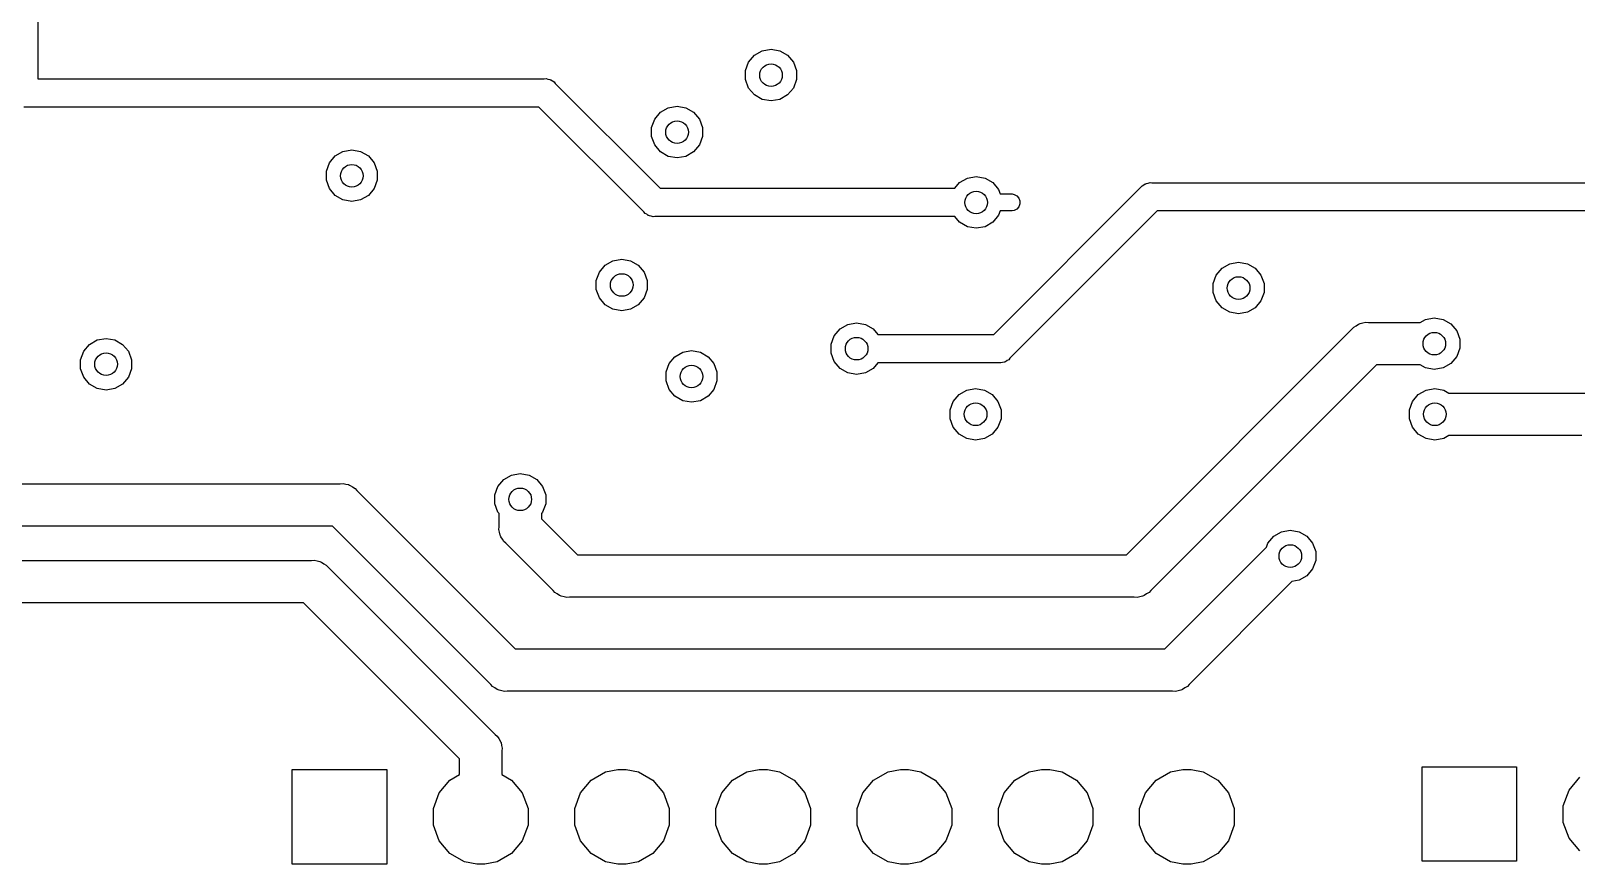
# Model space of a CAD drawing. Extents: x 91.8 to 190.2, y -113.9 to -59.9.
# Drawn here: x 113.33 to 141.12, y -111.94 to -96.96 of the extents above; entities that cross this region are included whole.
import ezdxf

# ---------------------------------------------------------------- set-up
doc = ezdxf.new("R2010")
doc.units = 0
doc.header["$MEASUREMENT"] = 0
doc.layers.add('BLACK', color=7, linetype='CONTINUOUS')

msp = doc.modelspace()

# ---------------------------------------------------------------- linework, layer by layer
at = {"layer": 'BLACK', "linetype": 'CONTINUOUS'}
for p, q in [((113.454, -84.9102), (113.454, -97.816)), ((126.183, -97.6694), (126.238, -97.5179)), ((126.238, -97.5179), (126.342, -97.3944)), ((126.342, -97.3944), (126.481, -97.3137)), ((126.481, -97.3137), (126.64, -97.2857)), ((126.64, -97.2857), (126.799, -97.3137)), ((126.799, -97.3137), (126.938, -97.3944)), ((126.938, -97.3944), (127.042, -97.5179)), ((127.042, -97.5179), (127.097, -97.6694)), ((113.454, -97.816), (122.56, -97.816)), ((122.56, -97.816), (122.594, -97.8131)), ((122.594, -97.8131), (122.626, -97.8218)), ((122.626, -97.8218), (122.66, -97.8276)), ((126.183, -97.8306), (126.183, -97.6694)), ((127.097, -97.6694), (127.097, -97.8306)), ((122.66, -97.8276), (122.669, -97.8333)), ((122.669, -97.8333), (122.68, -97.8362)), ((122.68, -97.8362), (122.708, -97.8556)), ((122.708, -97.8556), (122.737, -97.8724)), ((122.737, -97.8724), (122.759, -97.8982)), ((122.759, -97.8982), (124.647, -99.786)), ((126.238, -97.9821), (126.183, -97.8306)), ((126.342, -98.1056), (126.238, -97.9821)), ((127.042, -97.9821), (126.938, -98.1056)), ((127.097, -97.8306), (127.042, -97.9821)), ((122.466, -98.324), (113.203, -98.324)), ((124.354, -100.212), (122.466, -98.324)), ((124.652, -98.4194), (124.791, -98.3387)), ((124.791, -98.3387), (124.95, -98.3107)), ((124.95, -98.3107), (125.109, -98.3387)), ((125.109, -98.3387), (125.248, -98.4194)), ((126.481, -98.1863), (126.342, -98.1056)), ((126.64, -98.2143), (126.481, -98.1863)), ((126.799, -98.1863), (126.64, -98.2143)), ((126.938, -98.1056), (126.799, -98.1863)), ((124.493, -98.6944), (124.548, -98.5429)), ((124.548, -98.5429), (124.652, -98.4194)), ((125.248, -98.4194), (125.352, -98.5429)), ((125.352, -98.5429), (125.407, -98.6944)), ((124.493, -98.8556), (124.493, -98.6944)), ((124.548, -99.0071), (124.493, -98.8556)), ((125.407, -98.8556), (125.352, -99.0071)), ((125.407, -98.6944), (125.407, -98.8556)), ((118.698, -99.3279), (118.802, -99.2044)), ((118.802, -99.2044), (118.941, -99.1237)), ((118.941, -99.1237), (119.1, -99.0957)), ((119.1, -99.0957), (119.259, -99.1237)), ((119.259, -99.1237), (119.398, -99.2044)), ((119.398, -99.2044), (119.502, -99.3279)), ((124.652, -99.1306), (124.548, -99.0071)), ((124.791, -99.2113), (124.652, -99.1306)), ((124.95, -99.2393), (124.791, -99.2113)), ((125.109, -99.2113), (124.95, -99.2393)), ((125.248, -99.1306), (125.109, -99.2113)), ((125.352, -99.0071), (125.248, -99.1306)), ((118.643, -99.4794), (118.698, -99.3279)), ((118.643, -99.6406), (118.643, -99.4794)), ((119.502, -99.3279), (119.557, -99.4794)), ((119.557, -99.4794), (119.557, -99.6406)), ((118.698, -99.7921), (118.643, -99.6406)), ((119.557, -99.6406), (119.502, -99.7921)), ((129.946, -99.786), (130.032, -99.6844)), ((130.032, -99.6844), (130.171, -99.6037)), ((130.171, -99.6037), (130.33, -99.5757)), ((130.33, -99.5757), (130.489, -99.6037)), ((130.489, -99.6037), (130.628, -99.6844)), ((130.628, -99.6844), (130.732, -99.8079)), ((130.645, -102.416), (133.293, -99.7682)), ((133.293, -99.7682), (133.314, -99.7424)), ((133.314, -99.7424), (133.343, -99.7256)), ((133.343, -99.7256), (133.371, -99.7062)), ((133.371, -99.7062), (133.382, -99.7033)), ((133.382, -99.7033), (133.392, -99.6976)), ((133.392, -99.6976), (133.425, -99.6918)), ((133.425, -99.6918), (133.458, -99.6831)), ((133.458, -99.6831), (133.491, -99.686)), ((133.491, -99.686), (144.579, -99.686)), ((118.802, -99.9156), (118.698, -99.7921)), ((118.941, -99.9963), (118.802, -99.9156)), ((119.1, -100.024), (118.941, -99.9963)), ((119.259, -99.9963), (119.1, -100.024)), ((119.398, -99.9156), (119.259, -99.9963)), ((119.502, -99.7921), (119.398, -99.9156)), ((124.647, -99.786), (129.946, -99.786)), ((130.732, -99.8079), (130.761, -99.8876)), ((130.761, -99.8876), (130.976, -99.8876)), ((130.976, -99.8876), (131.016, -99.8946)), ((131.016, -99.8946), (131.063, -99.9215)), ((131.063, -99.9215), (131.097, -99.9626)), ((131.097, -99.9626), (131.115, -100.013)), ((131.115, -100.013), (131.115, -100.067)), ((124.376, -100.238), (124.354, -100.212)), ((124.405, -100.254), (124.376, -100.238)), ((124.432, -100.274), (124.405, -100.254)), ((124.443, -100.277), (124.432, -100.274)), ((124.453, -100.282), (124.443, -100.277)), ((124.486, -100.288), (124.453, -100.282)), ((124.519, -100.297), (124.486, -100.288)), ((124.553, -100.294), (124.519, -100.297)), ((129.946, -100.294), (124.553, -100.294)), ((130.032, -100.396), (129.946, -100.294)), ((130.732, -100.272), (130.628, -100.396)), ((130.761, -100.192), (130.732, -100.272)), ((130.976, -100.192), (130.761, -100.192)), ((133.585, -100.194), (130.937, -102.842)), ((131.016, -100.185), (130.976, -100.192)), ((131.063, -100.159), (131.016, -100.185)), ((131.097, -100.117), (131.063, -100.159)), ((131.115, -100.067), (131.097, -100.117)), ((144.485, -100.194), (133.585, -100.194)), ((130.171, -100.476), (130.032, -100.396)), ((130.33, -100.504), (130.171, -100.476)), ((130.489, -100.476), (130.33, -100.504)), ((130.628, -100.396), (130.489, -100.476)), ((123.657, -101.169), (123.796, -101.089)), ((123.796, -101.089), (123.955, -101.061)), ((123.955, -101.061), (124.114, -101.089)), ((124.114, -101.089), (124.253, -101.169)), ((134.752, -101.224), (134.891, -101.144)), ((134.891, -101.144), (135.05, -101.116)), ((135.05, -101.116), (135.209, -101.144)), ((135.209, -101.144), (135.348, -101.224)), ((123.498, -101.444), (123.553, -101.293)), ((123.553, -101.293), (123.657, -101.169)), ((124.253, -101.169), (124.357, -101.293)), ((124.357, -101.293), (124.412, -101.444)), ((134.593, -101.499), (134.648, -101.348)), ((134.648, -101.348), (134.752, -101.224)), ((135.348, -101.224), (135.452, -101.348)), ((135.452, -101.348), (135.507, -101.499)), ((123.498, -101.606), (123.498, -101.444)), ((123.553, -101.757), (123.498, -101.606)), ((124.412, -101.606), (124.357, -101.757)), ((124.412, -101.444), (124.412, -101.606)), ((134.593, -101.661), (134.593, -101.499)), ((134.648, -101.812), (134.593, -101.661)), ((135.507, -101.661), (135.452, -101.812)), ((135.507, -101.499), (135.507, -101.661)), ((123.657, -101.881), (123.553, -101.757)), ((123.796, -101.961), (123.657, -101.881)), ((123.955, -101.989), (123.796, -101.961)), ((124.114, -101.961), (123.955, -101.989)), ((124.253, -101.881), (124.114, -101.961)), ((124.357, -101.757), (124.253, -101.881)), ((134.752, -101.936), (134.648, -101.812)), ((134.891, -102.016), (134.752, -101.936)), ((135.348, -101.936), (135.209, -102.016)), ((135.452, -101.812), (135.348, -101.936)), ((127.882, -102.314), (128.021, -102.234)), ((128.021, -102.234), (128.18, -102.206)), ((128.18, -102.206), (128.339, -102.234)), ((128.339, -102.234), (128.478, -102.314)), ((135.05, -102.044), (134.891, -102.016)), ((135.209, -102.016), (135.05, -102.044)), ((137.121, -102.284), (137.165, -102.258)), ((137.165, -102.258), (137.206, -102.229)), ((137.206, -102.229), (137.223, -102.225)), ((137.223, -102.225), (137.238, -102.216)), ((137.238, -102.216), (137.287, -102.208)), ((137.287, -102.208), (137.336, -102.195)), ((137.336, -102.195), (137.387, -102.199)), ((137.387, -102.199), (138.316, -102.199)), ((138.316, -102.199), (138.411, -102.144)), ((138.411, -102.144), (138.57, -102.116)), ((138.57, -102.116), (138.729, -102.144)), ((138.729, -102.144), (138.868, -102.224)), ((138.868, -102.224), (138.972, -102.348)), ((114.382, -102.594), (114.521, -102.514)), ((114.521, -102.514), (114.68, -102.486)), ((114.68, -102.486), (114.839, -102.514)), ((114.839, -102.514), (114.978, -102.594)), ((127.723, -102.589), (127.778, -102.438)), ((127.778, -102.438), (127.882, -102.314)), ((128.478, -102.314), (128.564, -102.416)), ((128.564, -102.416), (130.645, -102.416)), ((133.032, -106.379), (137.089, -102.322)), ((137.089, -102.322), (137.121, -102.284)), ((138.972, -102.348), (139.027, -102.499)), ((139.027, -102.499), (139.027, -102.661)), ((114.223, -102.869), (114.278, -102.718)), ((114.278, -102.718), (114.382, -102.594)), ((114.978, -102.594), (115.082, -102.718)), ((115.082, -102.718), (115.137, -102.869)), ((124.808, -102.938), (124.912, -102.814)), ((124.912, -102.814), (125.051, -102.734)), ((125.051, -102.734), (125.21, -102.706)), ((125.21, -102.706), (125.369, -102.734)), ((125.369, -102.734), (125.508, -102.814)), ((125.508, -102.814), (125.612, -102.938)), ((127.723, -102.751), (127.723, -102.589)), ((127.778, -102.902), (127.723, -102.751)), ((138.972, -102.812), (138.868, -102.936)), ((139.027, -102.661), (138.972, -102.812)), ((114.223, -103.031), (114.223, -102.869)), ((114.278, -103.182), (114.223, -103.031)), ((115.137, -103.031), (115.082, -103.182)), ((115.137, -102.869), (115.137, -103.031)), ((124.753, -103.089), (124.808, -102.938)), ((124.753, -103.251), (124.753, -103.089)), ((125.612, -102.938), (125.667, -103.089)), ((125.667, -103.089), (125.667, -103.251)), ((127.882, -103.026), (127.778, -102.902)), ((128.021, -103.106), (127.882, -103.026)), ((128.18, -103.134), (128.021, -103.106)), ((128.339, -103.106), (128.18, -103.134)), ((128.478, -103.026), (128.339, -103.106)), ((128.564, -102.924), (128.478, -103.026)), ((130.739, -102.924), (128.564, -102.924)), ((130.772, -102.927), (130.739, -102.924)), ((130.805, -102.918), (130.772, -102.927)), ((130.838, -102.912), (130.805, -102.918)), ((130.848, -102.907), (130.838, -102.912)), ((130.859, -102.904), (130.848, -102.907)), ((130.887, -102.884), (130.859, -102.904)), ((130.916, -102.868), (130.887, -102.884)), ((130.937, -102.842), (130.916, -102.868)), ((137.528, -102.961), (133.471, -107.018)), ((138.316, -102.961), (137.528, -102.961)), ((138.411, -103.016), (138.316, -102.961)), ((138.57, -103.044), (138.411, -103.016)), ((138.729, -103.016), (138.57, -103.044)), ((138.868, -102.936), (138.729, -103.016)), ((114.382, -103.306), (114.278, -103.182)), ((114.521, -103.386), (114.382, -103.306)), ((114.978, -103.306), (114.839, -103.386)), ((115.082, -103.182), (114.978, -103.306)), ((124.808, -103.402), (124.753, -103.251)), ((125.667, -103.251), (125.612, -103.402)), ((114.68, -103.414), (114.521, -103.386)), ((114.839, -103.386), (114.68, -103.414)), ((124.912, -103.526), (124.808, -103.402)), ((125.051, -103.606), (124.912, -103.526)), ((125.21, -103.634), (125.051, -103.606)), ((125.369, -103.606), (125.21, -103.634)), ((125.508, -103.526), (125.369, -103.606)), ((125.612, -103.402), (125.508, -103.526)), ((129.863, -103.769), (129.918, -103.618)), ((129.918, -103.618), (130.022, -103.494)), ((130.022, -103.494), (130.161, -103.414)), ((130.161, -103.414), (130.32, -103.386)), ((130.32, -103.386), (130.479, -103.414)), ((130.479, -103.414), (130.618, -103.494)), ((130.618, -103.494), (130.722, -103.618)), ((130.722, -103.618), (130.777, -103.769)), ((138.123, -103.769), (138.178, -103.618)), ((138.178, -103.618), (138.282, -103.494)), ((138.282, -103.494), (138.421, -103.414)), ((138.421, -103.414), (138.58, -103.386)), ((138.58, -103.386), (138.739, -103.414)), ((138.739, -103.414), (138.834, -103.469)), ((138.834, -103.469), (141.363, -103.469)), ((129.863, -103.931), (129.863, -103.769)), ((129.918, -104.082), (129.863, -103.931)), ((130.777, -103.931), (130.722, -104.082)), ((130.777, -103.769), (130.777, -103.931)), ((138.123, -103.931), (138.123, -103.769)), ((138.178, -104.082), (138.123, -103.931)), ((130.022, -104.206), (129.918, -104.082)), ((130.161, -104.286), (130.022, -104.206)), ((130.618, -104.206), (130.479, -104.286)), ((130.722, -104.082), (130.618, -104.206)), ((138.282, -104.206), (138.178, -104.082)), ((138.421, -104.286), (138.282, -104.206)), ((130.32, -104.314), (130.161, -104.286)), ((130.479, -104.286), (130.32, -104.314)), ((138.58, -104.314), (138.421, -104.286)), ((138.739, -104.286), (138.58, -104.314)), ((138.834, -104.231), (138.739, -104.286)), ((141.222, -104.231), (138.834, -104.231)), ((121.728, -105.148), (121.832, -105.024)), ((121.832, -105.024), (121.971, -104.944)), ((121.971, -104.944), (122.13, -104.916)), ((122.13, -104.916), (122.289, -104.944)), ((122.289, -104.944), (122.428, -105.024)), ((122.428, -105.024), (122.532, -105.148)), ((106.874, -105.099), (118.893, -105.099)), ((118.893, -105.099), (118.944, -105.095)), ((118.944, -105.095), (118.993, -105.108)), ((118.993, -105.108), (119.042, -105.116)), ((119.042, -105.116), (119.057, -105.125)), ((119.057, -105.125), (119.073, -105.129)), ((119.073, -105.129), (119.115, -105.158)), ((119.115, -105.158), (119.159, -105.184)), ((119.159, -105.184), (119.191, -105.222)), ((119.191, -105.222), (122.038, -108.069)), ((121.673, -105.299), (121.728, -105.148)), ((121.673, -105.461), (121.673, -105.299)), ((122.532, -105.148), (122.587, -105.299)), ((122.587, -105.299), (122.587, -105.461)), ((121.728, -105.612), (121.673, -105.461)), ((122.587, -105.461), (122.532, -105.612)), ((118.752, -105.861), (106.874, -105.861)), ((121.599, -108.708), (118.752, -105.861)), ((121.749, -105.637), (121.728, -105.612)), ((121.745, -105.924), (121.749, -105.873)), ((121.749, -105.873), (121.749, -105.637)), ((122.532, -105.612), (122.511, -105.637)), ((122.511, -105.637), (122.511, -105.732)), ((122.511, -105.732), (123.158, -106.379)), ((121.758, -105.973), (121.745, -105.924)), ((121.766, -106.022), (121.758, -105.973)), ((121.775, -106.037), (121.766, -106.022)), ((121.779, -106.053), (121.775, -106.037)), ((121.808, -106.095), (121.779, -106.053)), ((121.834, -106.139), (121.808, -106.095)), ((121.872, -106.171), (121.834, -106.139)), ((135.578, -106.168), (135.682, -106.044)), ((135.682, -106.044), (135.821, -105.964)), ((135.821, -105.964), (135.98, -105.936)), ((135.98, -105.936), (136.139, -105.964)), ((136.139, -105.964), (136.278, -106.044)), ((136.278, -106.044), (136.382, -106.168)), ((122.719, -107.018), (121.872, -106.171)), ((123.158, -106.379), (133.032, -106.379)), ((133.722, -108.069), (135.552, -106.239)), ((135.552, -106.239), (135.578, -106.168)), ((136.382, -106.168), (136.437, -106.319)), ((136.437, -106.319), (136.437, -106.481)), ((105.611, -106.479), (118.375, -106.479)), ((118.375, -106.479), (118.426, -106.475)), ((118.426, -106.475), (118.475, -106.488)), ((118.475, -106.488), (118.524, -106.496)), ((118.524, -106.496), (118.539, -106.505)), ((118.539, -106.505), (118.556, -106.509)), ((118.556, -106.509), (118.597, -106.538)), ((118.597, -106.538), (118.641, -106.564)), ((118.641, -106.564), (118.673, -106.602)), ((118.673, -106.602), (121.678, -109.607)), ((136.382, -106.632), (136.278, -106.756)), ((136.437, -106.481), (136.382, -106.632)), ((136.01, -106.859), (134.161, -108.708)), ((136.139, -106.836), (136.01, -106.859)), ((136.278, -106.756), (136.139, -106.836)), ((118.234, -107.241), (105.197, -107.241)), ((121.039, -110.046), (118.234, -107.241)), ((122.751, -107.056), (122.719, -107.018)), ((122.795, -107.082), (122.751, -107.056)), ((122.836, -107.111), (122.795, -107.082)), ((122.853, -107.115), (122.836, -107.111)), ((122.868, -107.124), (122.853, -107.115)), ((122.917, -107.132), (122.868, -107.124)), ((122.966, -107.145), (122.917, -107.132)), ((123.017, -107.141), (122.966, -107.145)), ((133.173, -107.141), (123.017, -107.141)), ((133.224, -107.145), (133.173, -107.141)), ((133.273, -107.132), (133.224, -107.145)), ((133.322, -107.124), (133.273, -107.132)), ((133.337, -107.115), (133.322, -107.124)), ((133.353, -107.111), (133.337, -107.115)), ((133.395, -107.082), (133.353, -107.111)), ((133.439, -107.056), (133.395, -107.082)), ((133.471, -107.018), (133.439, -107.056)), ((122.038, -108.069), (133.722, -108.069)), ((121.631, -108.746), (121.599, -108.708)), ((121.675, -108.772), (121.631, -108.746)), ((121.716, -108.801), (121.675, -108.772)), ((121.733, -108.805), (121.716, -108.801)), ((121.748, -108.814), (121.733, -108.805)), ((121.797, -108.822), (121.748, -108.814)), ((121.846, -108.835), (121.797, -108.822)), ((121.897, -108.831), (121.846, -108.835)), ((133.863, -108.831), (121.897, -108.831)), ((133.914, -108.835), (133.863, -108.831)), ((133.963, -108.822), (133.914, -108.835)), ((134.012, -108.814), (133.963, -108.822)), ((134.027, -108.805), (134.012, -108.814)), ((134.043, -108.801), (134.027, -108.805)), ((134.085, -108.772), (134.043, -108.801)), ((134.129, -108.746), (134.085, -108.772)), ((134.161, -108.708), (134.129, -108.746)), ((121.678, -109.607), (121.716, -109.639)), ((121.716, -109.639), (121.742, -109.683)), ((121.742, -109.683), (121.771, -109.724)), ((121.771, -109.724), (121.775, -109.741)), ((121.775, -109.741), (121.784, -109.756)), ((121.784, -109.756), (121.792, -109.805)), ((121.039, -110.328), (121.039, -110.046)), ((121.792, -109.805), (121.805, -109.854)), ((121.805, -109.854), (121.801, -109.905)), ((121.801, -109.905), (121.801, -110.328)), ((118.03, -111.94), (118.03, -110.24)), ((118.03, -110.24), (119.73, -110.24)), ((119.73, -110.24), (119.73, -111.94)), ((120.865, -110.429), (121.039, -110.328)), ((121.801, -110.328), (121.975, -110.429)), ((123.405, -110.429), (123.665, -110.279)), ((123.665, -110.279), (123.886, -110.24)), ((123.886, -110.24), (124.034, -110.24)), ((124.034, -110.24), (124.255, -110.279)), ((124.255, -110.279), (124.515, -110.429)), ((125.945, -110.429), (126.205, -110.279)), ((126.205, -110.279), (126.426, -110.24)), ((126.426, -110.24), (126.574, -110.24)), ((126.574, -110.24), (126.795, -110.279)), ((126.795, -110.279), (127.055, -110.429)), ((128.485, -110.429), (128.745, -110.279)), ((128.745, -110.279), (128.966, -110.24)), ((128.966, -110.24), (129.114, -110.24)), ((129.114, -110.24), (129.335, -110.279)), ((129.335, -110.279), (129.595, -110.429)), ((131.025, -110.429), (131.285, -110.279)), ((131.285, -110.279), (131.506, -110.24)), ((131.506, -110.24), (131.654, -110.24)), ((131.654, -110.24), (131.875, -110.279)), ((131.875, -110.279), (132.135, -110.429)), ((133.565, -110.429), (133.825, -110.279)), ((133.825, -110.279), (134.046, -110.24)), ((134.046, -110.24), (134.194, -110.24)), ((134.194, -110.24), (134.415, -110.279)), ((134.415, -110.279), (134.675, -110.429)), ((138.35, -111.89), (138.35, -110.19)), ((138.35, -110.19), (140.05, -110.19)), ((140.05, -110.19), (140.05, -111.89)), ((120.673, -110.658), (120.865, -110.429)), ((121.975, -110.429), (122.167, -110.658)), ((123.213, -110.658), (123.405, -110.429)), ((124.515, -110.429), (124.707, -110.658)), ((125.753, -110.658), (125.945, -110.429)), ((127.055, -110.429), (127.247, -110.658)), ((128.293, -110.658), (128.485, -110.429)), ((129.595, -110.429), (129.787, -110.658)), ((130.833, -110.658), (131.025, -110.429)), ((132.135, -110.429), (132.327, -110.658)), ((133.373, -110.658), (133.565, -110.429)), ((134.675, -110.429), (134.867, -110.658)), ((140.89, -110.89), (140.993, -110.608)), ((140.993, -110.608), (141.185, -110.379)), ((120.57, -110.94), (120.673, -110.658)), ((122.167, -110.658), (122.27, -110.94)), ((123.11, -110.94), (123.213, -110.658)), ((124.707, -110.658), (124.81, -110.94)), ((125.65, -110.94), (125.753, -110.658)), ((127.247, -110.658), (127.35, -110.94)), ((128.19, -110.94), (128.293, -110.658)), ((129.787, -110.658), (129.89, -110.94)), ((130.73, -110.94), (130.833, -110.658)), ((132.327, -110.658), (132.43, -110.94)), ((133.27, -110.94), (133.373, -110.658)), ((134.867, -110.658), (134.97, -110.94)), ((120.57, -111.24), (120.57, -110.94)), ((122.27, -110.94), (122.27, -111.24)), ((123.11, -111.24), (123.11, -110.94)), ((124.81, -110.94), (124.81, -111.24)), ((125.65, -111.24), (125.65, -110.94)), ((127.35, -110.94), (127.35, -111.24)), ((128.19, -111.24), (128.19, -110.94)), ((129.89, -110.94), (129.89, -111.24)), ((130.73, -111.24), (130.73, -110.94)), ((132.43, -110.94), (132.43, -111.24)), ((133.27, -111.24), (133.27, -110.94)), ((134.97, -110.94), (134.97, -111.24)), ((140.89, -111.19), (140.89, -110.89)), ((120.673, -111.522), (120.57, -111.24)), ((122.27, -111.24), (122.167, -111.522)), ((123.213, -111.522), (123.11, -111.24)), ((124.81, -111.24), (124.707, -111.522)), ((125.753, -111.522), (125.65, -111.24)), ((127.35, -111.24), (127.247, -111.522)), ((128.293, -111.522), (128.19, -111.24)), ((129.89, -111.24), (129.787, -111.522)), ((130.833, -111.522), (130.73, -111.24)), ((132.43, -111.24), (132.327, -111.522)), ((133.373, -111.522), (133.27, -111.24)), ((134.97, -111.24), (134.867, -111.522)), ((140.993, -111.472), (140.89, -111.19)), ((120.865, -111.751), (120.673, -111.522)), ((122.167, -111.522), (121.975, -111.751)), ((123.405, -111.751), (123.213, -111.522)), ((124.707, -111.522), (124.515, -111.751)), ((125.945, -111.751), (125.753, -111.522)), ((127.247, -111.522), (127.055, -111.751)), ((128.485, -111.751), (128.293, -111.522)), ((129.787, -111.522), (129.595, -111.751)), ((131.025, -111.751), (130.833, -111.522)), ((132.327, -111.522), (132.135, -111.751)), ((133.565, -111.751), (133.373, -111.522)), ((134.867, -111.522), (134.675, -111.751)), ((141.185, -111.701), (140.993, -111.472)), ((119.73, -111.94), (118.03, -111.94)), ((121.125, -111.901), (120.865, -111.751)), ((121.346, -111.94), (121.125, -111.901)), ((121.494, -111.94), (121.346, -111.94)), ((121.715, -111.901), (121.494, -111.94)), ((121.975, -111.751), (121.715, -111.901)), ((123.665, -111.901), (123.405, -111.751)), ((123.886, -111.94), (123.665, -111.901)), ((124.034, -111.94), (123.886, -111.94)), ((124.255, -111.901), (124.034, -111.94)), ((124.515, -111.751), (124.255, -111.901)), ((126.205, -111.901), (125.945, -111.751)), ((126.426, -111.94), (126.205, -111.901)), ((126.574, -111.94), (126.426, -111.94)), ((126.795, -111.901), (126.574, -111.94)), ((127.055, -111.751), (126.795, -111.901)), ((128.745, -111.901), (128.485, -111.751)), ((128.966, -111.94), (128.745, -111.901)), ((129.114, -111.94), (128.966, -111.94)), ((129.335, -111.901), (129.114, -111.94)), ((129.595, -111.751), (129.335, -111.901)), ((131.285, -111.901), (131.025, -111.751)), ((131.506, -111.94), (131.285, -111.901)), ((131.654, -111.94), (131.506, -111.94)), ((131.875, -111.901), (131.654, -111.94)), ((132.135, -111.751), (131.875, -111.901)), ((133.825, -111.901), (133.565, -111.751)), ((134.046, -111.94), (133.825, -111.901)), ((134.194, -111.94), (134.046, -111.94)), ((134.415, -111.901), (134.194, -111.94)), ((134.675, -111.751), (134.415, -111.901)), ((140.05, -111.89), (138.35, -111.89))]:
    msp.add_line(p, q, dxfattribs=at)
at = {"layer": 'BLACK'}
for centre in [(126.64, -97.75), (124.95, -98.775), (119.1, -99.56), (130.33, -100.04), (123.955, -101.525), (135.05, -101.58), (128.18, -102.67), (138.57, -102.58), (114.68, -102.95), (125.21, -103.17), (130.32, -103.85), (138.58, -103.85), (122.13, -105.38), (135.98, -106.4)]:
    msp.add_circle(centre, 0.2032, dxfattribs=at)

doc.saveas('drawing.dxf')
